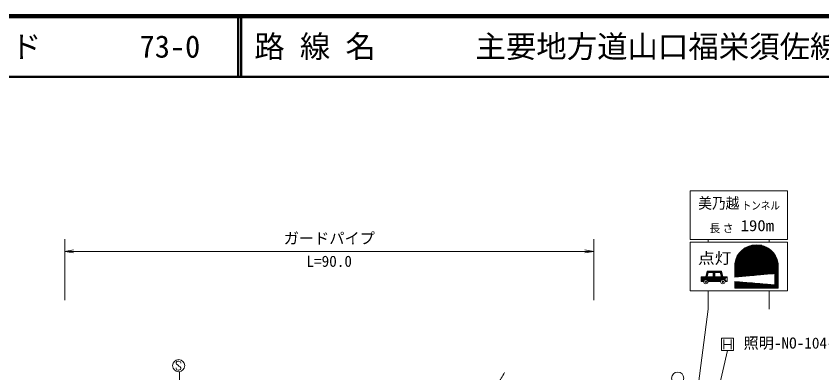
# Model space of a CAD drawing. Units: millimetres, scale not verified. Extents: x 40000 to 680000, y 20000 to 380000.
# Drawn here: x 141225 to 273693, y 321318 to 380000 of the extents above; entities that cross this region are included whole.
import ezdxf
from ezdxf.enums import TextEntityAlignment as Align

# ---------------------------------------------------------------- set-up
doc = ezdxf.new("R2010")
doc.units = ezdxf.units.MM
doc.header["$LTSCALE"] = 1000
for name, color, linetype, lineweight in [('M-BGD', 7, 'Continuous', 13), ('M-STR-STR3', 7, 'Continuous', 13), ('M-STR-STRC', 7, 'Continuous', 13), ('M-TTL', 2, 'Continuous', 140), ('M-TTL-LINE', 7, 'Continuous', 50)]:
    doc.layers.add(name, color=color, linetype=linetype, lineweight=lineweight)
doc.layers.add('M-TTL-TXT', color=7, linetype='Continuous')
doc.styles.add('ＭＳ ゴシック', font='')
doc.styles.get('ＭＳ ゴシック').set_extended_font_data('MS Gothic')

# ---------------------------------------------------------------- blocks, each defined once
blk = doc.blocks.new('open_arrow')
at = {"color": 0, "linetype": 'Continuous', "lineweight": -2}
blk.add_lwpolyline([(7.5, 1.25), (0, 0), (7.5, -1.25)], dxfattribs=at)

msp = doc.modelspace()

# ---------------------------------------------------------------- linework, layer by layer
at = {"layer": 'M-BGD'}
msp.add_open_spline([(221530, 321373), (221156, 320763), (220781, 320153), (220426, 319532), (220151, 319051), (219888, 318564), (219626, 318076), (219312, 317493), (219000, 316910), (218681, 316331), (218433, 315880), (218180, 315432), (217945, 314971), (217725, 314538), (217521, 314094), (217257, 313690), (216950, 313221), (216561, 312807), (216173, 312392)], degree=3, knots=[0, 0, 0, 0, 1, 1, 1, 2, 2, 2, 3, 3, 3, 4, 4, 4, 5, 5, 5, 6, 6, 6, 6], dxfattribs=at)
at = {"layer": 'M-STR-STR3'}
for p, q in [((149227, 333306), (149227, 343306)), ((236186, 333306), (236186, 343306)), ((149227, 341306), (236186, 341306)), ((257182, 325017), (257182, 327017)), ((257182, 327017), (259182, 327017)), ((257572, 326807), (257572, 325207)), ((257572, 326007), (258772, 326007)), ((258772, 326807), (258772, 325207)), ((259182, 327017), (259182, 325017)), ((258188, 325017), (249316, 286213)), ((259182, 325017), (257182, 325017))]:
    msp.add_line(p, q, dxfattribs=at)
at = {"layer": 'M-STR-STRC'}
for p, q in [((252023, 351278), (252023, 347278)), ((252023, 351278), (268023, 351278)), ((268023, 351278), (268023, 343278)), ((252023, 347278), (252023, 343278)), ((252023, 343278), (268023, 343278)), ((255023, 343278), (255023, 342807)), ((265023, 343278), (265023, 342807)), ((252023, 342807), (268023, 342807)), ((252023, 342807), (252023, 338807)), ((260943, 341805), (264922, 341805)), ((261101, 341904), (264764, 341904)), ((261293, 342009), (264572, 342009)), ((261538, 342123), (264328, 342123)), ((261835, 342233), (264030, 342233)), ((262165, 342300), (263794, 342300)), ((262541, 342345), (263381, 342345)), ((268023, 342807), (268023, 334807)), ((259775, 340534), (266090, 340534)), ((259834, 340637), (266031, 340637)), ((259885, 340720), (265981, 340720)), ((259948, 340817), (265918, 340817)), ((260014, 340912), (265851, 340912)), ((260080, 341000), (265786, 341000)), ((260162, 341103), (265704, 341103)), ((260248, 341203), (265618, 341203)), ((260333, 341295), (265532, 341295)), ((260433, 341395), (265433, 341395)), ((260547, 341500), (265318, 341500)), ((260670, 341604), (265195, 341604)), ((260806, 341709), (265059, 341709)), ((259371, 337074), (259371, 339327)), ((259371, 339253), (266495, 339253)), ((259371, 339159), (266495, 339159)), ((259374, 339349), (266491, 339349)), ((259392, 339455), (266473, 339455)), ((266460, 339523), (259405, 339523)), ((259418, 339585), (266447, 339585)), ((259446, 339698), (266420, 339698)), ((259474, 339802), (266392, 339802)), ((259508, 339913), (266358, 339913)), ((259540, 340009), (266325, 340009)), ((259580, 340116), (266285, 340116)), ((259631, 340240), (266234, 340240)), ((259672, 340330), (266193, 340330)), ((259724, 340436), (266142, 340436)), ((266495, 335248), (266495, 339327)), ((252023, 338807), (252023, 334807)), ((254594, 337090), (254834, 338050)), ((254824, 337840), (254992, 337840)), ((254834, 338050), (257172, 338050)), ((254835, 337911), (257195, 337911)), ((255021, 337810), (254841, 337090)), ((254856, 337979), (257166, 337979)), ((255021, 337810), (255846, 337810)), ((255846, 337810), (255846, 337090)), ((255880, 337835), (256048, 337835)), ((256086, 337810), (256086, 337090)), ((256086, 337810), (256984, 337810)), ((256984, 337810), (257164, 337090)), ((257031, 337844), (257171, 337844)), ((257412, 337090), (257172, 338050)), ((259371, 339056), (266495, 339056)), ((259371, 338963), (266495, 338963)), ((259371, 338869), (266495, 338869)), ((259371, 338775), (266495, 338775)), ((259371, 338663), (266495, 338663)), ((259371, 338579), (266495, 338579)), ((259371, 338485), (266495, 338485)), ((259371, 338382), (266495, 338382)), ((259371, 338288), (266495, 338288)), ((259371, 338204), (266495, 338204)), ((259371, 338101), (266495, 338101)), ((259371, 338007), (266495, 338007)), ((259371, 337914), (266495, 337914)), ((259371, 337820), (266495, 337820)), ((253874, 336327), (253874, 337090)), ((253874, 337090), (254594, 337090)), ((253874, 337028), (257985, 337028)), ((253874, 336968), (257895, 336968)), ((253874, 336894), (257834, 336894)), ((253874, 336809), (257796, 336809)), ((253874, 336723), (257782, 336723)), ((253874, 336647), (254428, 336647)), ((253874, 336572), (254330, 336572)), ((253874, 336495), (254226, 336495)), ((254608, 337139), (254832, 337139)), ((254632, 337206), (254831, 337206)), ((254657, 336681), (257348, 336681)), ((254664, 337281), (254871, 337281)), ((254682, 337348), (254884, 337348)), ((254708, 337494), (254926, 337494)), ((254721, 337420), (254906, 337420)), ((254747, 337638), (254949, 337638)), ((254747, 337567), (254931, 337567)), ((254765, 337702), (254964, 337702)), ((254795, 337769), (254969, 337769)), ((254819, 336608), (257187, 336608)), ((254841, 337090), (255846, 337090)), ((254880, 336546), (257126, 336546)), ((255865, 337173), (256050, 337173)), ((255867, 337125), (256092, 337125)), ((255869, 337466), (256057, 337466)), ((255885, 337685), (256043, 337685)), ((255885, 337614), (256048, 337614)), ((255887, 337250), (256033, 337250)), ((255891, 337759), (256065, 337759)), ((255891, 337545), (256026, 337545)), ((255893, 337403), (256027, 337403)), ((255905, 337329), (256025, 337329)), ((256086, 337090), (257164, 337090)), ((257025, 337780), (257186, 337780)), ((257053, 337632), (257242, 337632)), ((257059, 337706), (257216, 337706)), ((257075, 337484), (257279, 337484)), ((257097, 337558), (257273, 337558)), ((257103, 337412), (257309, 337412)), ((257103, 337350), (257331, 337350)), ((257155, 337272), (257351, 337272)), ((257162, 337091), (257387, 337091)), ((257177, 337200), (257345, 337200)), ((257204, 337128), (257343, 337128)), ((257412, 337090), (258132, 337090)), ((257593, 336638), (257763, 336638)), ((258132, 336683), (258132, 337090)), ((258132, 336327), (258132, 336683)), ((259371, 337736), (266495, 337736)), ((259371, 337074), (265954, 337650)), ((259371, 337633), (265760, 337633)), ((259371, 337539), (264690, 337539)), ((259371, 337445), (263619, 337445)), ((259371, 337352), (262548, 337352)), ((259371, 337258), (261478, 337258)), ((259371, 337155), (260300, 337155)), ((265954, 337650), (265954, 335785)), ((266042, 337736), (266042, 335685)), ((266117, 337736), (266117, 335685)), ((266201, 337736), (266201, 335685)), ((266276, 337736), (266276, 335591)), ((266388, 337736), (266388, 335685)), ((253874, 336415), (254245, 336415)), ((253874, 336327), (254234, 336327)), ((254925, 336467), (257080, 336467)), ((254947, 336397), (257059, 336397)), ((254954, 336327), (257052, 336327)), ((257764, 336403), (257931, 336403)), ((257772, 336327), (258132, 336327)), ((259371, 335248), (259371, 336361)), ((259371, 336361), (265954, 335785)), ((259371, 336293), (260147, 336293)), ((259371, 336209), (261110, 336209)), ((259371, 336106), (262288, 336106)), ((259371, 336003), (263466, 336003)), ((259371, 335891), (264750, 335891)), ((259371, 335806), (265714, 335806)), ((259371, 335685), (266495, 335685)), ((259371, 335591), (266495, 335591)), ((259371, 335469), (266495, 335469)), ((259371, 335357), (266495, 335357)), ((259371, 335248), (266495, 335248)), ((252023, 334807), (268023, 334807)), ((255023, 334807), (255023, 331807)), ((265023, 334807), (265023, 331807)), ((248931, 285722), (255023, 331807)), ((167858, 323273), (167666, 323207)), ((167979, 323271), (167858, 323273)), ((168229, 323152), (167979, 323271)), ((167666, 323207), (167542, 323023)), ((167542, 323023), (167545, 322891)), ((167545, 322043), (167542, 322165)), ((167545, 322891), (167608, 322762)), ((167584, 321941), (167545, 322043)), ((167668, 321830), (167584, 321941)), ((167608, 322762), (167863, 322581)), ((167863, 322581), (167992, 322449)), ((167992, 322449), (168171, 322333)), ((168171, 322333), (168298, 322133)), ((168292, 323020), (168229, 323152)), ((168292, 322022), (168232, 321891)), ((168292, 322891), (168292, 323020)), ((168298, 322133), (168292, 322022)), ((167855, 321770), (167668, 321830)), ((167990, 321770), (167855, 321770)), ((168090, 321799), (167990, 321770)), ((168232, 321891), (168090, 321799)), ((168098, 321522), (168345, 284571))]:
    msp.add_line(p, q, dxfattribs=at)
for centre, radius in [((254594, 336327), 360), ((257412, 336327), 360), ((254594, 336327), 120), ((257412, 336327), 120), ((167949, 322510), 1000), ((249989, 320461), 1000)]:
    msp.add_circle(centre, radius, dxfattribs=at)
for centre, radius, start, end in [((262933, 338804), 3600, 8.34781, 171.65219), ((258132, 336710), 350, 90, 270)]:
    msp.add_arc(centre, radius, start, end, dxfattribs=at)
at = {"layer": 'M-TTL'}
msp.add_line((680000, 380000), (40000, 380000), dxfattribs=at)
at = {"layer": 'M-TTL-LINE'}
for p, q in [((177750, 380000), (177750, 370000)), ((178250, 380000), (178250, 370000)), ((40000, 370000), (680000, 370000))]:
    msp.add_line(p, q, dxfattribs=at)

# ---------------------------------------------------------------- block references
at = {"layer": 'M-STR-STR3', "xscale": 193, "yscale": 193}
msp.add_blockref('open_arrow', (149227, 341306), dxfattribs=at)
at = {"layer": 'M-STR-STR3', "xscale": 193, "yscale": 193, "rotation": 180}
msp.add_blockref('open_arrow', (236186, 341306), dxfattribs=at)

# ---------------------------------------------------------------- texts
at = {"layer": 'M-STR-STR3', "style": 'ＭＳ ゴシック'}
for s, p in [('ガードパイプ', (185207, 343453)), ('L=90.0', (188957, 339678))]:
    msp.add_text(s, height=1833, dxfattribs=at).set_placement(p, align=Align.MIDDLE_LEFT)
msp.add_text('照明-NO-104-1', height=1833, dxfattribs=at).set_placement((260810, 324758), align=Align.BOTTOM_LEFT)
at = {"layer": 'M-STR-STRC', "style": 'ＭＳ ゴシック'}
for s, height, width, p in [('美乃越', 1833, 0.9, (253364, 347778)), ('トンネル', 1320, 0.85, (260511, 347778)), ('190m', 1833, 1.1, (260336, 344078)), ('点灯', 1833, 1.1, (253330, 338716))]:
    msp.add_text(s, height=height, dxfattribs=dict(at, width=width)).set_placement(p, align=Align.BOTTOM_LEFT)
at = {"layer": 'M-STR-STRC', "insert": (255187, 344278), "char_height": 1320, "attachment_point": 7, "style": 'ＭＳ ゴシック'}
msp.add_mtext('\\T1.22;長さ', dxfattribs=at)
at = {"layer": 'M-TTL-TXT', "style": 'ＭＳ ゴシック'}
for s, p in [('図面コード', (120380, 375000)), ('73-0', (161521, 375000)), ('路 線 名', (180380, 375000)), ('主要地方道山口福栄須佐線', (216734, 375000))]:
    msp.add_text(s, height=3666, dxfattribs=at).set_placement(p, align=Align.MIDDLE_LEFT)

doc.saveas('drawing.dxf')
